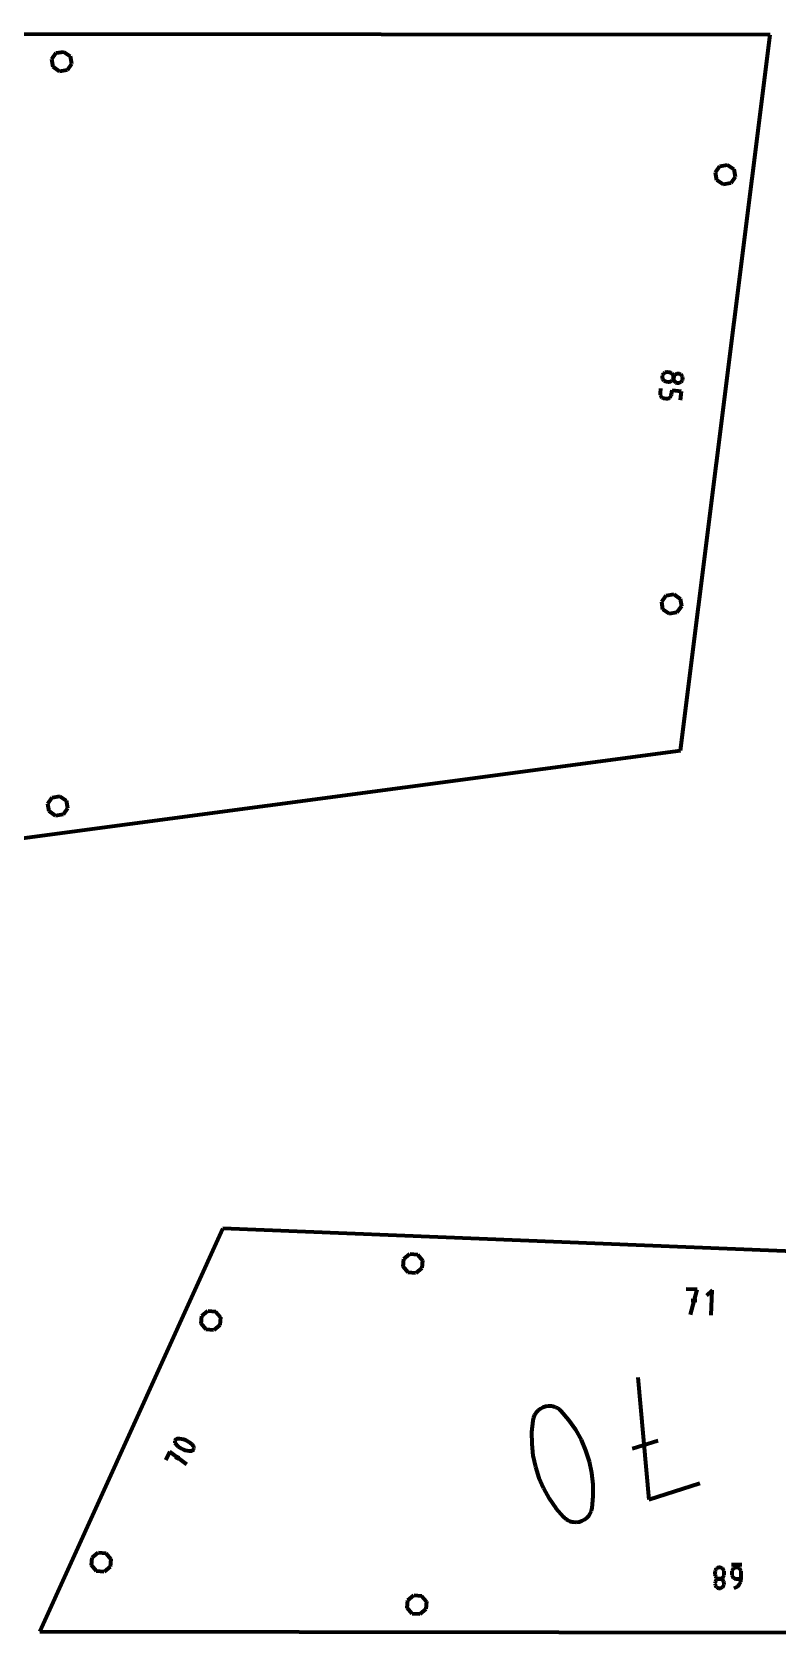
# Model space of a CAD drawing. Header units: inches. Extents: x -100 to 100, y -100 to -26.
# Drawn here: x -28.76 to -22.77, y -88.57 to -75.72 of the extents above; entities that cross this region are included whole.
import ezdxf

# ---------------------------------------------------------------- set-up
doc = ezdxf.new("R2010")
doc.units = ezdxf.units.IN
doc.header["$MEASUREMENT"] = 0
for name, color, linetype, lineweight in [('annotation', 7, 'Continuous', 0), ('boundary', 7, 'Continuous', 0), ('hole', 7, 'Continuous', 0)]:
    doc.layers.add(name, color=color, linetype=linetype, lineweight=lineweight)

msp = doc.modelspace()

# ---------------------------------------------------------------- linework, layer by layer
at = {"layer": 'annotation', "color": 1, "lineweight": 70}
for p, q in [((-23.695636, -78.480427), (-23.695871, -78.487075)), ((-23.695871, -78.487075), (-23.694951, -78.493479)), ((-23.694226, -78.473926), (-23.695636, -78.480427)), ((-23.695636, -78.480427), (-23.695636, -78.480427)), ((-23.694951, -78.493479), (-23.692964, -78.499522)), ((-23.691755, -78.467947), (-23.694226, -78.473926)), ((-23.692964, -78.499522), (-23.69, -78.505086)), ((-23.68834, -78.46258), (-23.691755, -78.467947)), ((-23.69, -78.505086), (-23.686148, -78.510055)), ((-23.684096, -78.457918), (-23.68834, -78.46258)), ((-23.686148, -78.510055), (-23.681497, -78.514312)), ((-23.679138, -78.454051), (-23.684096, -78.457918)), ((-23.681497, -78.514312), (-23.676136, -78.517739)), ((-23.673581, -78.451072), (-23.679138, -78.454051)), ((-23.676136, -78.517739), (-23.670156, -78.520219)), ((-23.667542, -78.449072), (-23.673581, -78.451072)), ((-23.670156, -78.520219), (-23.663643, -78.521635)), ((-23.661134, -78.448143), (-23.667542, -78.449072)), ((-23.663643, -78.521635), (-23.645396, -78.523919)), ((-23.654474, -78.448376), (-23.661134, -78.448143)), ((-23.654474, -78.448376), (-23.654474, -78.448376)), ((-23.636227, -78.45066), (-23.654474, -78.448376)), ((-23.645396, -78.523919), (-23.645396, -78.523919)), ((-23.645396, -78.523919), (-23.638733, -78.524152)), ((-23.638733, -78.524152), (-23.632317, -78.523225)), ((-23.629714, -78.452075), (-23.636227, -78.45066)), ((-23.632317, -78.523225), (-23.626265, -78.521228)), ((-23.623726, -78.454555), (-23.629714, -78.452075)), ((-23.626265, -78.521228), (-23.620694, -78.518252)), ((-23.618353, -78.457982), (-23.623726, -78.454555)), ((-23.620694, -78.518252), (-23.61572, -78.514388)), ((-23.613687, -78.46224), (-23.618353, -78.457982)), ((-23.61572, -78.514388), (-23.611462, -78.509728)), ((-23.609819, -78.46721), (-23.613687, -78.46224)), ((-23.611462, -78.509728), (-23.608034, -78.504362)), ((-23.606839, -78.472777), (-23.609819, -78.46721)), ((-23.608034, -78.504362), (-23.605555, -78.498382)), ((-23.604839, -78.478822), (-23.606839, -78.472777)), ((-23.605555, -78.498382), (-23.604141, -78.491879)), ((-23.603909, -78.485228), (-23.604839, -78.478822)), ((-23.604141, -78.491879), (-23.604372, -78.498527)), ((-23.604372, -78.498527), (-23.603442, -78.504933)), ((-23.604141, -78.491879), (-23.603909, -78.485228)), ((-23.602726, -78.485379), (-23.604141, -78.491879)), ((-23.604141, -78.491879), (-23.604141, -78.491879)), ((-23.604141, -78.491879), (-23.604141, -78.491879)), ((-23.603442, -78.504933), (-23.601441, -78.510977)), ((-23.600246, -78.479401), (-23.602726, -78.485379)), ((-23.601441, -78.510977), (-23.598461, -78.516544)), ((-23.596817, -78.474036), (-23.600246, -78.479401)), ((-23.598461, -78.516544), (-23.594592, -78.521515)), ((-23.592557, -78.469375), (-23.596817, -78.474036)), ((-23.594592, -78.521515), (-23.589924, -78.525774)), ((-23.587582, -78.465511), (-23.592557, -78.469375)), ((-23.589924, -78.525774), (-23.58455, -78.529202)), ((-23.582009, -78.462534), (-23.587582, -78.465511)), ((-23.58455, -78.529202), (-23.57856, -78.531684)), ((-23.575955, -78.460536), (-23.582009, -78.462534)), ((-23.57856, -78.531684), (-23.572044, -78.5331)), ((-23.569538, -78.459608), (-23.575955, -78.460536)), ((-23.572044, -78.5331), (-23.572044, -78.5331)), ((-23.572044, -78.5331), (-23.565411, -78.53333)), ((-23.562875, -78.459841), (-23.569538, -78.459608)), ((-23.565411, -78.53333), (-23.559018, -78.532399)), ((-23.55639, -78.461253), (-23.562875, -78.459841)), ((-23.562875, -78.459841), (-23.562875, -78.459841)), ((-23.559018, -78.532399), (-23.552983, -78.5304)), ((-23.550423, -78.46373), (-23.55639, -78.461253)), ((-23.552983, -78.5304), (-23.547423, -78.527423)), ((-23.545067, -78.467155), (-23.550423, -78.46373)), ((-23.547423, -78.527423), (-23.542457, -78.523558)), ((-23.540413, -78.471411), (-23.545067, -78.467155)), ((-23.542457, -78.523558), (-23.538202, -78.518897)), ((-23.536552, -78.476381), (-23.540413, -78.471411)), ((-23.538202, -78.518897), (-23.534776, -78.513531)), ((-23.533577, -78.481946), (-23.536552, -78.476381)), ((-23.534776, -78.513531), (-23.532296, -78.507552)), ((-23.531579, -78.487991), (-23.533577, -78.481946)), ((-23.532296, -78.507552), (-23.530882, -78.501049)), ((-23.53065, -78.494398), (-23.531579, -78.487991)), ((-23.530882, -78.501049), (-23.53065, -78.494398)), ((-23.530882, -78.501049), (-23.530882, -78.501049)), ((-23.712543, -78.615543), (-23.712775, -78.622191)), ((-23.712775, -78.622191), (-23.711846, -78.628596)), ((-23.707958, -78.578914), (-23.712543, -78.615543)), ((-23.712543, -78.615543), (-23.712543, -78.615543)), ((-23.711846, -78.628596), (-23.709846, -78.634641)), ((-23.709846, -78.634641), (-23.706868, -78.640207)), ((-23.706868, -78.640207), (-23.703, -78.645178)), ((-23.703, -78.645178), (-23.698335, -78.649437)), ((-23.698335, -78.649437), (-23.692962, -78.652865)), ((-23.692962, -78.652865), (-23.686972, -78.655346)), ((-23.686972, -78.655346), (-23.680457, -78.656762)), ((-23.680457, -78.656762), (-23.66221, -78.659046)), ((-23.66221, -78.659046), (-23.66221, -78.659046)), ((-23.66221, -78.659046), (-23.65555, -78.65928)), ((-23.65555, -78.65928), (-23.649142, -78.658351)), ((-23.649142, -78.658351), (-23.643103, -78.656352)), ((-23.643103, -78.656352), (-23.637546, -78.653374)), ((-23.637546, -78.653374), (-23.632588, -78.649509)), ((-23.632588, -78.649509), (-23.628344, -78.644847)), ((-23.628344, -78.644847), (-23.624929, -78.639479)), ((-23.624929, -78.639479), (-23.622458, -78.633499)), ((-23.622458, -78.633499), (-23.621047, -78.626995)), ((-23.621047, -78.626995), (-23.616462, -78.590366)), ((-23.616462, -78.590366), (-23.543007, -78.59956)), ((-23.543007, -78.59956), (-23.552177, -78.672819)), ((-23.414318, -85.815669), (-23.503866, -85.812078)), ((-23.467162, -86.015247), (-23.414318, -85.815669)), ((-23.294023, -85.820493), (-23.340586, -85.863478)), ((-23.302098, -86.021866), (-23.294023, -85.820493)), ((-23.417914, -85.905344), (-23.462682, -85.903548)), ((-23.891477, -86.518228), (-23.801636, -87.502925)), ((-24.692168, -86.786346), (-24.707956, -86.802962)), ((-24.673866, -86.772641), (-24.692168, -86.786346)), ((-24.653494, -86.76217), (-24.673866, -86.772641)), ((-24.631495, -86.755252), (-24.653494, -86.76217)), ((-24.608313, -86.752207), (-24.631495, -86.755252)), ((-24.584392, -86.753356), (-24.608313, -86.752207)), ((-24.584392, -86.753356), (-24.584392, -86.753356)), ((-24.574399, -86.755179), (-24.584392, -86.753356)), ((-24.564658, -86.757701), (-24.574399, -86.755179)), ((-24.555198, -86.760905), (-24.564658, -86.757701)), ((-24.546048, -86.764772), (-24.555198, -86.760905)), ((-24.537237, -86.769287), (-24.546048, -86.764772)), ((-24.528794, -86.77443), (-24.537237, -86.769287)), ((-24.520749, -86.780186), (-24.528794, -86.77443)), ((-24.51313, -86.786537), (-24.520749, -86.780186)), ((-24.505966, -86.793465), (-24.51313, -86.786537)), ((-24.444146, -86.865243), (-24.505966, -86.793465)), ((-24.505966, -86.793465), (-24.505966, -86.793465)), ((-24.735799, -86.867084), (-24.744683, -86.961303)), ((-24.730215, -86.843652), (-24.735799, -86.867084)), ((-24.735799, -86.867084), (-24.735799, -86.867084)), ((-24.720786, -86.822171), (-24.730215, -86.843652)), ((-24.707956, -86.802962), (-24.720786, -86.822171)), ((-24.39038, -86.942198), (-24.444146, -86.865243)), ((-27.611461, -87.034011), (-27.611835, -87.03794)), ((-27.611835, -87.03794), (-27.611539, -87.041885)), ((-27.611539, -87.041885), (-27.610564, -87.045752)), ((-27.610426, -87.03019), (-27.611461, -87.034011)), ((-27.610564, -87.045752), (-27.608898, -87.049448)), ((-27.608741, -87.02657), (-27.610426, -87.03019)), ((-27.608898, -87.049448), (-27.606533, -87.052881)), ((-27.606415, -87.023244), (-27.608741, -87.02657)), ((-27.606533, -87.052881), (-27.606533, -87.052881)), ((-27.606533, -87.052881), (-27.59551, -87.064891)), ((-27.603458, -87.020305), (-27.606415, -87.023244)), ((-27.602127, -87.01927), (-27.603458, -87.020305)), ((-27.603458, -87.020305), (-27.603458, -87.020305)), ((-27.600715, -87.018338), (-27.602127, -87.01927)), ((-27.599231, -87.017513), (-27.600715, -87.018338)), ((-27.597684, -87.016798), (-27.599231, -87.017513)), ((-27.596085, -87.016195), (-27.597684, -87.016798)), ((-27.594441, -87.01571), (-27.596085, -87.016195)), ((-27.592763, -87.015345), (-27.594441, -87.01571)), ((-27.591061, -87.015103), (-27.592763, -87.015345)), ((-27.589342, -87.014988), (-27.591061, -87.015103)), ((-27.573004, -87.015365), (-27.589342, -87.014988)), ((-27.589342, -87.014988), (-27.589342, -87.014988)), ((-27.556939, -87.017378), (-27.573004, -87.015365)), ((-27.541259, -87.020976), (-27.556939, -87.017378)), ((-27.526077, -87.026108), (-27.541259, -87.020976)), ((-27.511505, -87.032724), (-27.526077, -87.026108)), ((-27.497654, -87.040772), (-27.511505, -87.032724)), ((-27.484637, -87.050201), (-27.497654, -87.040772)), ((-27.472566, -87.060961), (-27.484637, -87.050201)), ((-24.744683, -86.961303), (-24.743946, -87.055087)), ((-24.743946, -87.055087), (-24.733806, -87.147757)), ((-24.344889, -87.023648), (-24.39038, -86.942198)), ((-24.307888, -87.108915), (-24.344889, -87.023648)), ((-23.932653, -87.093551), (-23.728283, -87.028144)), ((-27.650931, -87.118799), (-27.681523, -87.186186)), ((-27.514687, -87.221282), (-27.650931, -87.118799)), ((-27.583449, -87.149434), (-27.598743, -87.183123)), ((-27.59551, -87.064891), (-27.583432, -87.075629)), ((-27.583432, -87.075629), (-27.57041, -87.085044)), ((-27.57041, -87.085044), (-27.556556, -87.093085)), ((-27.556556, -87.093085), (-27.541984, -87.0997)), ((-27.541984, -87.0997), (-27.526804, -87.10484)), ((-27.526804, -87.10484), (-27.51113, -87.108453)), ((-27.51113, -87.108453), (-27.495072, -87.110488)), ((-27.495072, -87.110488), (-27.478744, -87.110894)), ((-27.478744, -87.110894), (-27.47703, -87.110781)), ((-27.478744, -87.110894), (-27.478744, -87.110894)), ((-27.47703, -87.110781), (-27.475336, -87.110542)), ((-27.475336, -87.110542), (-27.473669, -87.11018)), ((-27.473669, -87.11018), (-27.472035, -87.109696)), ((-27.461553, -87.073001), (-27.472566, -87.060961)), ((-27.472035, -87.109696), (-27.470438, -87.109093)), ((-27.470438, -87.109093), (-27.468885, -87.108371)), ((-27.468885, -87.108371), (-27.467381, -87.107533)), ((-27.467381, -87.107533), (-27.465931, -87.106579)), ((-27.465931, -87.106579), (-27.464541, -87.105513)), ((-27.464541, -87.105513), (-27.461626, -87.102589)), ((-27.464541, -87.105513), (-27.464541, -87.105513)), ((-27.461626, -87.102589), (-27.459332, -87.099274)), ((-27.459204, -87.076426), (-27.461553, -87.073001)), ((-27.461553, -87.073001), (-27.461553, -87.073001)), ((-27.459332, -87.099274), (-27.45767, -87.095662)), ((-27.45755, -87.080118), (-27.459204, -87.076426)), ((-27.45767, -87.095662), (-27.456651, -87.091846)), ((-27.45658, -87.08398), (-27.45755, -87.080118)), ((-27.456651, -87.091846), (-27.456284, -87.087921)), ((-27.456284, -87.087921), (-27.45658, -87.08398)), ((-24.733806, -87.147757), (-24.714481, -87.238634)), ((-24.279596, -87.197317), (-24.307888, -87.108915)), ((-24.714481, -87.238634), (-24.686189, -87.327036)), ((-24.260229, -87.288175), (-24.279596, -87.197317)), ((-24.250007, -87.38081), (-24.260229, -87.288175)), ((-24.686189, -87.327036), (-24.649146, -87.412285)), ((-24.649146, -87.412285), (-24.603572, -87.493699)), ((-24.249146, -87.474541), (-24.250007, -87.38081)), ((-23.801636, -87.502925), (-23.392839, -87.372093)), ((-24.603572, -87.493699), (-24.549683, -87.5706)), ((-24.263415, -87.59222), (-24.257864, -87.568688)), ((-24.257864, -87.568688), (-24.249146, -87.474541)), ((-24.257864, -87.568688), (-24.257864, -87.568688)), ((-24.549683, -87.5706), (-24.487697, -87.642307)), ((-24.487697, -87.642307), (-24.487697, -87.642307)), ((-24.487697, -87.642307), (-24.480512, -87.649246)), ((-24.480512, -87.649246), (-24.472842, -87.655625)), ((-24.472842, -87.655625), (-24.464739, -87.661415)), ((-24.464739, -87.661415), (-24.456254, -87.66659)), ((-24.456254, -87.66659), (-24.447438, -87.671124)), ((-24.447438, -87.671124), (-24.438342, -87.674987)), ((-24.438342, -87.674987), (-24.429017, -87.678155)), ((-24.429017, -87.678155), (-24.419513, -87.680599)), ((-24.419513, -87.680599), (-24.409883, -87.682293)), ((-24.409883, -87.682293), (-24.409883, -87.682293)), ((-24.409883, -87.682293), (-24.385736, -87.683561)), ((-24.385736, -87.683561), (-24.362382, -87.680611)), ((-24.362382, -87.680611), (-24.340259, -87.673762)), ((-24.340259, -87.673762), (-24.319804, -87.663334)), ((-24.319804, -87.663334), (-24.301454, -87.649646)), ((-24.301454, -87.649646), (-24.285648, -87.633018)), ((-24.285648, -87.633018), (-24.272822, -87.61377)), ((-24.272822, -87.61377), (-24.263415, -87.59222)), ((-23.271516, -88.084387), (-23.271536, -88.102777)), ((-23.270913, -88.07775), (-23.271516, -88.084387)), ((-23.269189, -88.071509), (-23.270913, -88.07775)), ((-23.266448, -88.065768), (-23.269189, -88.071509)), ((-23.262797, -88.060628), (-23.266448, -88.065768)), ((-23.25834, -88.056193), (-23.262797, -88.060628)), ((-23.253182, -88.052567), (-23.25834, -88.056193)), ((-23.24743, -88.049851), (-23.253182, -88.052567)), ((-23.241188, -88.048149), (-23.24743, -88.049851)), ((-23.234562, -88.047563), (-23.241188, -88.048149)), ((-23.227937, -88.048163), (-23.234562, -88.047563)), ((-23.234562, -88.047563), (-23.234562, -88.047563)), ((-23.221699, -88.049878), (-23.227937, -88.048163)), ((-23.215953, -88.052606), (-23.221699, -88.049878)), ((-23.210803, -88.056244), (-23.215953, -88.052606)), ((-23.206355, -88.060688), (-23.210803, -88.056244)), ((-23.202715, -88.065835), (-23.206355, -88.060688)), ((-23.199986, -88.071583), (-23.202715, -88.065835)), ((-23.198275, -88.077827), (-23.199986, -88.071583)), ((-23.197686, -88.084465), (-23.198275, -88.077827)), ((-23.197706, -88.102855), (-23.197686, -88.084465)), ((-23.197686, -88.084465), (-23.197686, -88.084465)), ((-23.056832, -88.026977), (-23.139951, -88.026889)), ((-23.135347, -88.08463), (-23.135366, -88.10302)), ((-23.134746, -88.07799), (-23.135347, -88.08463)), ((-23.133025, -88.071741), (-23.134746, -88.07799)), ((-23.13029, -88.065987), (-23.133025, -88.071741)), ((-23.126644, -88.060832), (-23.13029, -88.065987)), ((-23.122192, -88.056382), (-23.126644, -88.060832)), ((-23.117036, -88.052741), (-23.122192, -88.056382)), ((-23.111282, -88.050012), (-23.117036, -88.052741)), ((-23.105032, -88.048301), (-23.111282, -88.050012)), ((-23.098393, -88.047713), (-23.105032, -88.048301)), ((-23.091768, -88.048316), (-23.098393, -88.047713)), ((-23.098393, -88.047713), (-23.098393, -88.047713)), ((-23.085529, -88.05004), (-23.091768, -88.048316)), ((-23.079783, -88.05278), (-23.085529, -88.05004)), ((-23.074633, -88.056433), (-23.079783, -88.05278)), ((-23.070186, -88.060892), (-23.074633, -88.056433)), ((-23.066545, -88.066055), (-23.070186, -88.060892)), ((-23.063817, -88.071814), (-23.066545, -88.066055)), ((-23.062106, -88.078067), (-23.063817, -88.071814)), ((-23.061517, -88.084709), (-23.062106, -88.078067)), ((-23.061575, -88.139962), (-23.061517, -88.084709)), ((-23.061517, -88.084709), (-23.061517, -88.084709)), ((-23.271011, -88.17006), (-23.271614, -88.176701)), ((-23.271614, -88.176701), (-23.271614, -88.176701)), ((-23.271614, -88.176701), (-23.271026, -88.183312)), ((-23.271536, -88.102777), (-23.271536, -88.102777)), ((-23.271536, -88.102777), (-23.270947, -88.109418)), ((-23.271026, -88.183312), (-23.269315, -88.189541)), ((-23.269287, -88.16381), (-23.271011, -88.17006)), ((-23.270947, -88.109418), (-23.269237, -88.115671)), ((-23.269315, -88.189541), (-23.266588, -88.195284)), ((-23.266546, -88.158055), (-23.269287, -88.16381)), ((-23.269237, -88.115671), (-23.26651, -88.121431)), ((-23.266588, -88.195284), (-23.262948, -88.200435)), ((-23.262895, -88.152899), (-23.266546, -88.158055)), ((-23.26651, -88.121431), (-23.26287, -88.126593)), ((-23.262948, -88.200435), (-23.258502, -88.204888)), ((-23.258438, -88.148447), (-23.262895, -88.152899)), ((-23.26287, -88.126593), (-23.258423, -88.131053)), ((-23.258502, -88.204888), (-23.253353, -88.208537)), ((-23.25328, -88.144803), (-23.258438, -88.148447)), ((-23.258423, -88.131053), (-23.253274, -88.134705)), ((-23.253353, -88.208537), (-23.247606, -88.211276)), ((-23.247528, -88.142074), (-23.25328, -88.144803)), ((-23.253274, -88.134705), (-23.247527, -88.137446)), ((-23.247606, -88.211276), (-23.241366, -88.213)), ((-23.241286, -88.140362), (-23.247528, -88.142074)), ((-23.247527, -88.137446), (-23.241288, -88.13917)), ((-23.241366, -88.213), (-23.234738, -88.213603)), ((-23.241288, -88.13917), (-23.23466, -88.139773)), ((-23.23466, -88.139773), (-23.241286, -88.140362)), ((-23.234738, -88.213603), (-23.228109, -88.213014)), ((-23.23466, -88.139773), (-23.228031, -88.139184)), ((-23.23466, -88.139773), (-23.23466, -88.139773)), ((-23.228035, -88.140376), (-23.23466, -88.139773)), ((-23.23466, -88.139773), (-23.23466, -88.139773)), ((-23.228109, -88.213014), (-23.221866, -88.211303)), ((-23.221797, -88.142101), (-23.228035, -88.140376)), ((-23.228031, -88.139184), (-23.221788, -88.137472)), ((-23.221866, -88.211303), (-23.216113, -88.208576)), ((-23.21605, -88.144843), (-23.221797, -88.142101)), ((-23.221788, -88.137472), (-23.216035, -88.134743)), ((-23.216113, -88.208576), (-23.210956, -88.204938)), ((-23.210901, -88.148497), (-23.21605, -88.144843)), ((-23.216035, -88.134743), (-23.210878, -88.1311)), ((-23.210956, -88.204938), (-23.2065, -88.200495)), ((-23.206453, -88.152958), (-23.210901, -88.148497)), ((-23.210878, -88.1311), (-23.206422, -88.126649)), ((-23.2065, -88.200495), (-23.20285, -88.195352)), ((-23.202813, -88.158122), (-23.206453, -88.152958)), ((-23.206422, -88.126649), (-23.202772, -88.121494)), ((-23.20285, -88.195352), (-23.20011, -88.189615)), ((-23.200084, -88.163884), (-23.202813, -88.158122)), ((-23.202772, -88.121494), (-23.200032, -88.11574)), ((-23.20011, -88.189615), (-23.198387, -88.183389)), ((-23.198373, -88.170138), (-23.200084, -88.163884)), ((-23.200032, -88.11574), (-23.198308, -88.109492)), ((-23.198387, -88.183389), (-23.197784, -88.176779)), ((-23.197784, -88.176779), (-23.198373, -88.170138)), ((-23.198308, -88.109492), (-23.197706, -88.102855)), ((-23.197784, -88.176779), (-23.197784, -88.176779)), ((-23.135366, -88.10302), (-23.135366, -88.10302)), ((-23.135366, -88.10302), (-23.134779, -88.109658)), ((-23.134779, -88.109658), (-23.133072, -88.115903)), ((-23.133072, -88.115903), (-23.130349, -88.12165)), ((-23.130349, -88.12165), (-23.126714, -88.126798)), ((-23.126714, -88.126798), (-23.122271, -88.131242)), ((-23.122271, -88.131242), (-23.117123, -88.134879)), ((-23.117123, -88.134879), (-23.111375, -88.137607)), ((-23.117105, -88.213931), (-23.106525, -88.209977)), ((-23.111375, -88.137607), (-23.105129, -88.139323)), ((-23.106525, -88.209977), (-23.096815, -88.204645)), ((-23.105129, -88.139323), (-23.09849, -88.139922)), ((-23.09849, -88.139922), (-23.061575, -88.139962)), ((-23.096815, -88.204645), (-23.088075, -88.198068)), ((-23.088075, -88.198068), (-23.080404, -88.190381)), ((-23.080404, -88.190381), (-23.073901, -88.181716)), ((-23.073901, -88.181716), (-23.068667, -88.172208)), ((-23.068667, -88.172208), (-23.064802, -88.161991)), ((-23.064802, -88.161991), (-23.062405, -88.151197)), ((-23.062405, -88.151197), (-23.061575, -88.139962)), ((-23.234738, -88.213603), (-23.234738, -88.213603)), ((-23.117105, -88.213931), (-23.117105, -88.213931))]:
    msp.add_line(p, q, dxfattribs=at)
at = {"layer": 'boundary', "color": 5, "lineweight": 70}
for p, q in [((-22.827732, -75.738333), (-49.211206, -75.715015)), ((-23.547271, -81.486998), (-22.827732, -75.738333)), ((-48.368587, -84.783723), (-23.547271, -81.486998)), ((-27.226045, -85.325806), (-28.695375, -88.562394)), ((-19.544808, -85.633843), (-27.226045, -85.325806)), ((-28.695375, -88.562394), (-17.638726, -88.574124))]:
    msp.add_line(p, q, dxfattribs=at)
at = {"layer": 'hole', "color": 5, "lineweight": 70}
for p, q in [((-28.598866, -75.93424), (-28.563073, -75.883453)), ((-28.588264, -75.99546), (-28.598866, -75.93424)), ((-28.537478, -76.031253), (-28.588264, -75.99546)), ((-28.563073, -75.883453), (-28.501852, -75.872851)), ((-28.501852, -75.872851), (-28.451066, -75.908644)), ((-28.440464, -75.969865), (-28.476257, -76.020652)), ((-28.451066, -75.908644), (-28.440464, -75.969865)), ((-28.476257, -76.020652), (-28.537478, -76.031253)), ((-23.267897, -76.843085), (-23.232104, -76.792299)), ((-23.257295, -76.904306), (-23.267897, -76.843085)), ((-23.232104, -76.792299), (-23.170884, -76.781697)), ((-23.170884, -76.781697), (-23.120097, -76.81749)), ((-23.109495, -76.878711), (-23.145288, -76.929497)), ((-23.120097, -76.81749), (-23.109495, -76.878711)), ((-23.206509, -76.940099), (-23.257295, -76.904306)), ((-23.145288, -76.929497), (-23.206509, -76.940099)), ((-23.663827, -80.241497), (-23.602607, -80.230896)), ((-23.602607, -80.230896), (-23.55182, -80.266689)), ((-23.69962, -80.292284), (-23.663827, -80.241497)), ((-23.689018, -80.353505), (-23.69962, -80.292284)), ((-23.638232, -80.389298), (-23.689018, -80.353505)), ((-23.541218, -80.327909), (-23.577011, -80.378696)), ((-23.55182, -80.266689), (-23.541218, -80.327909)), ((-23.577011, -80.378696), (-23.638232, -80.389298)), ((-28.631221, -81.913236), (-28.595428, -81.86245)), ((-28.595428, -81.86245), (-28.534207, -81.851848)), ((-28.534207, -81.851848), (-28.483421, -81.887641)), ((-28.483421, -81.887641), (-28.472819, -81.948862)), ((-28.620619, -81.974457), (-28.631221, -81.913236)), ((-28.569833, -82.01025), (-28.620619, -81.974457)), ((-28.508612, -81.999648), (-28.569833, -82.01025)), ((-28.472819, -81.948862), (-28.508612, -81.999648)), ((-25.775879, -85.630732), (-25.770731, -85.568814)), ((-25.735737, -85.678155), (-25.775879, -85.630732)), ((-25.770731, -85.568814), (-25.723307, -85.528671)), ((-25.723307, -85.528671), (-25.661389, -85.53382)), ((-25.661389, -85.53382), (-25.621247, -85.581243)), ((-25.621247, -85.581243), (-25.626395, -85.643162)), ((-25.673819, -85.683304), (-25.735737, -85.678155)), ((-25.626395, -85.643162), (-25.673819, -85.683304)), ((-27.398042, -86.088293), (-27.392893, -86.026375)), ((-27.392893, -86.026375), (-27.34547, -85.986232)), ((-27.34547, -85.986232), (-27.283552, -85.991381)), ((-27.283552, -85.991381), (-27.243409, -86.038804)), ((-27.3579, -86.135717), (-27.398042, -86.088293)), ((-27.295981, -86.140865), (-27.3579, -86.135717)), ((-27.248558, -86.100723), (-27.295981, -86.140865)), ((-27.243409, -86.038804), (-27.248558, -86.100723)), ((-28.274491, -87.968328), (-28.227068, -87.928185)), ((-28.227068, -87.928185), (-28.165149, -87.933334)), ((-28.165149, -87.933334), (-28.125007, -87.980757)), ((-28.27964, -88.030246), (-28.274491, -87.968328)), ((-28.239498, -88.07767), (-28.27964, -88.030246)), ((-28.177579, -88.082818), (-28.239498, -88.07767)), ((-28.130156, -88.042676), (-28.177579, -88.082818)), ((-28.125007, -87.980757), (-28.130156, -88.042676)), ((-25.744133, -88.371601), (-25.738985, -88.309683)), ((-25.738985, -88.309683), (-25.691561, -88.269541)), ((-25.691561, -88.269541), (-25.629643, -88.274689)), ((-25.629643, -88.274689), (-25.589501, -88.322113)), ((-25.589501, -88.322113), (-25.594649, -88.384031)), ((-25.703991, -88.419025), (-25.744133, -88.371601)), ((-25.642073, -88.424173), (-25.703991, -88.419025)), ((-25.594649, -88.384031), (-25.642073, -88.424173))]:
    msp.add_line(p, q, dxfattribs=at)

doc.saveas('drawing.dxf')
